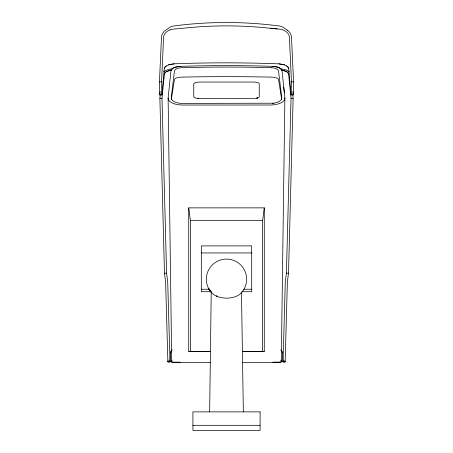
<?xml version="1.0" encoding="UTF-8"?>
<svg xmlns="http://www.w3.org/2000/svg" width="453" height="453" viewBox="0 0 453 453"><rect width="100%" height="100%" fill="white"/><g stroke="black" fill="none" stroke-linecap="round" stroke-linejoin="round"><path stroke-width="0.68" d="M210.73 351.539L188.72 351.466L188.72 207.87L264.28 207.865L264.28 351.46L242.276 351.539M190.402 351.539L190.402 220.571L188.72 207.87M262.604 351.539L262.604 220.566L264.28 207.865M209.654 411.879L211.223 292.366C217.519 299.852 234.92 300.163 241.483 292.7L243.346 411.879M292.774 94.802L293.119 98.267L288.521 273.176L287.536 280.605A7.254 0.362 -89.5 0 0 287.304 284.654L285.169 361.103C285.684 362.53 282.327 362.576 283.068 361.103L285.203 284.654A7.254 0.362 -89.5 0 1 285.435 280.611L286.421 273.176L291.019 98.267L288.589 74.032L288.017 72.729L286.59 71.546L281.715 69.921L286.511 71.574L287.978 72.74L288.589 74.032M287.57 30.334C289.727 31.948 291.347 34.394 291.505 37.129L293.55 81.857L293.204 94.943L291.103 94.943L291.449 81.857L289.41 37.203C289.173 34.088 286.743 31.648 284.048 30.357A10.487 7.248 -1 0 0 282.717 29.807L280.175 29.196L268.046 28.029A378.334 355.52 0 0 0 184.943 28.052L172.808 29.196L170.283 29.83M284.569 64.904L278.782 63.856A624.523 283.527 0 0 0 174.195 63.822C170.917 64.184 167.219 64.688 164.847 67.225L164.275 68.63L161.897 94.949L159.796 94.949L159.45 81.863L161.483 37.135C161.636 34.4 163.261 31.953 165.413 30.34A13.245 9.02 -0.5 0 1 166.194 29.83L170.385 26.954L173.25 26.031A380.361 357.4 0 0 1 279.733 26.053L282.598 26.948L286.806 29.813A13.245 9.049 0.3 0 1 287.587 30.328M161.897 94.949L161.551 81.863L163.578 37.208C163.816 34.088 166.24 31.653 168.941 30.362A10.487 7.197 0.7 0 1 170.3 29.853M160.226 94.802L159.881 98.273L164.473 273.182L165.458 280.611A7.254 0.362 89.5 0 1 165.69 284.654L167.887 361.896L170 361.902L170.594 352.825L171.121 351.064L172.01 349.993M159.796 94.949L160.107 91.478M170 361.902L167.791 284.654A7.254 0.362 89.5 0 0 167.559 280.611L166.579 273.182L161.981 98.273L164.399 74.037L164.971 72.735L166.398 71.551L171.274 69.926L166.478 71.574L165.011 72.74L164.399 74.037M170.951 70.742C172.344 67.152 176.959 66.67 180.294 66.331L174.875 67.276L172.848 68.244L171.506 69.428L170.951 70.742L168.12 98.018L171.715 361.896M171.902 360.107L171.744 361.466A14.587 7.293 0 0 0 171.727 362.179L181.449 362.655L210.577 362.677M171.257 97.814L174.439 70.974A7.588 3.443 0 0 1 181.511 67.707A715.236 324.642 0 0 1 271.472 67.707M171.257 99.632L174.439 79.564A7.554 2.582 0 0 1 181.511 77.129A720.598 246.387 0 0 1 271.472 77.123A7.554 2.582 0 0 1 278.55 79.558L281.749 99.632M170.594 352.825L171.155 351.075L172.072 350.01M164.275 68.63L164.886 67.237L166.347 65.974M257.168 98.086L258.697 97.474L259.246 96.693L259.241 83.777L258.691 82.99L257.162 82.378L254.201 82.05L198.788 82.055L195.226 82.559L193.754 83.777L193.754 96.693L194.303 97.474L195.832 98.086L198.793 98.414L254.207 98.414L257.44 98.007M272.53 103.612L273.765 103.199A11.84 5.374 0 0 0 281.732 97.814M168.42 64.904L174.207 63.862M256.494 98.227L257.768 97.91M273.765 103.199L181.092 103.414A11.818 5.362 0 0 1 171.279 97.82M159.45 81.863L161.551 81.863M291.449 81.857L293.55 81.857M159.881 98.273L161.981 98.273M291.019 98.267L293.119 98.267M190.402 220.571L262.604 220.566M201.313 252.955L251.692 252.955M164.473 273.182L166.579 273.182M286.421 273.176L288.521 273.176M201.313 289.246L209.711 289.246M243.295 289.246L251.692 289.246M211.109 291.709L201.313 291.709L201.313 245.9L251.692 245.9L251.692 291.709L241.896 291.709M188.72 351.466L210.611 351.466M242.389 351.46L264.28 351.46M167.825 361.103L169.926 361.103M283.068 361.103L285.169 361.103M167.837 361.296L169.937 361.296M283.057 361.307L285.158 361.307M167.842 361.488L169.943 361.488M283.051 361.488L285.152 361.488M167.853 361.647L170.028 361.675M280.985 349.988L281.874 351.064L282.4 352.819L282.966 361.67L285.141 361.641M167.865 361.766L169.966 361.766M283.029 361.76L285.13 361.76M167.876 361.851L170.017 361.788M282.966 361.67L285.118 361.845M171.727 362.179L180.209 362.179M272.791 362.179L281.279 362.032L284.88 98.012L283.742 87.101M242.423 362.677L273.589 362.621L280.503 362.332L281.285 361.89A14.587 7.293 0 0 0 281.256 361.46L281.098 360.107L281.256 361.46M192.916 425.31L260.084 425.31M197.236 98.335L198.793 98.414M198.091 98.38L198.437 98.409M277.219 28.913L270.339 28.262L272.632 28.488M180.3 66.359A648.758 294.461 0 0 1 272.689 66.353C276.024 66.631 280.741 67.072 282.038 70.736L284.308 92.559M272.695 66.331C276.03 66.665 280.645 67.152 282.038 70.736M278.782 63.856C282.072 64.162 285.764 64.694 288.142 67.22L288.714 68.63L291.103 94.943M286.641 65.968L288.102 67.231L288.714 68.63M280.922 350.01L281.834 351.069L282.4 352.819M211.432 292.513L208.55 288.374L211.426 292.338M281.749 97.814L278.55 70.968A7.588 3.443 0 0 0 271.477 67.701M292.893 91.478L293.204 94.943M280.69 68.85A13.086 5.544 0 0 1 285.724 69.881L288.301 71.025A13.352 5.646 0 0 1 289.263 71.704M163.726 71.71A13.352 5.646 0 0 1 164.688 71.03L167.265 69.881A13.086 5.544 0 0 1 172.299 68.856M168.159 98.018A14.677 6.659 0 0 0 182.718 105.034L270.288 105.017A14.677 6.659 0 0 0 284.841 98.012M211.387 292.553A20.147 20.147 0 0 1 212.706 264.535A20.147 20.147 0 0 1 240.747 264.977A20.147 20.147 0 0 1 241.189 293.017M216.885 295.877L216.727 296.653L216.885 295.877M260.084 411.879L192.916 411.879L192.916 430.35L260.084 430.35L260.084 411.879"/></g></svg>
